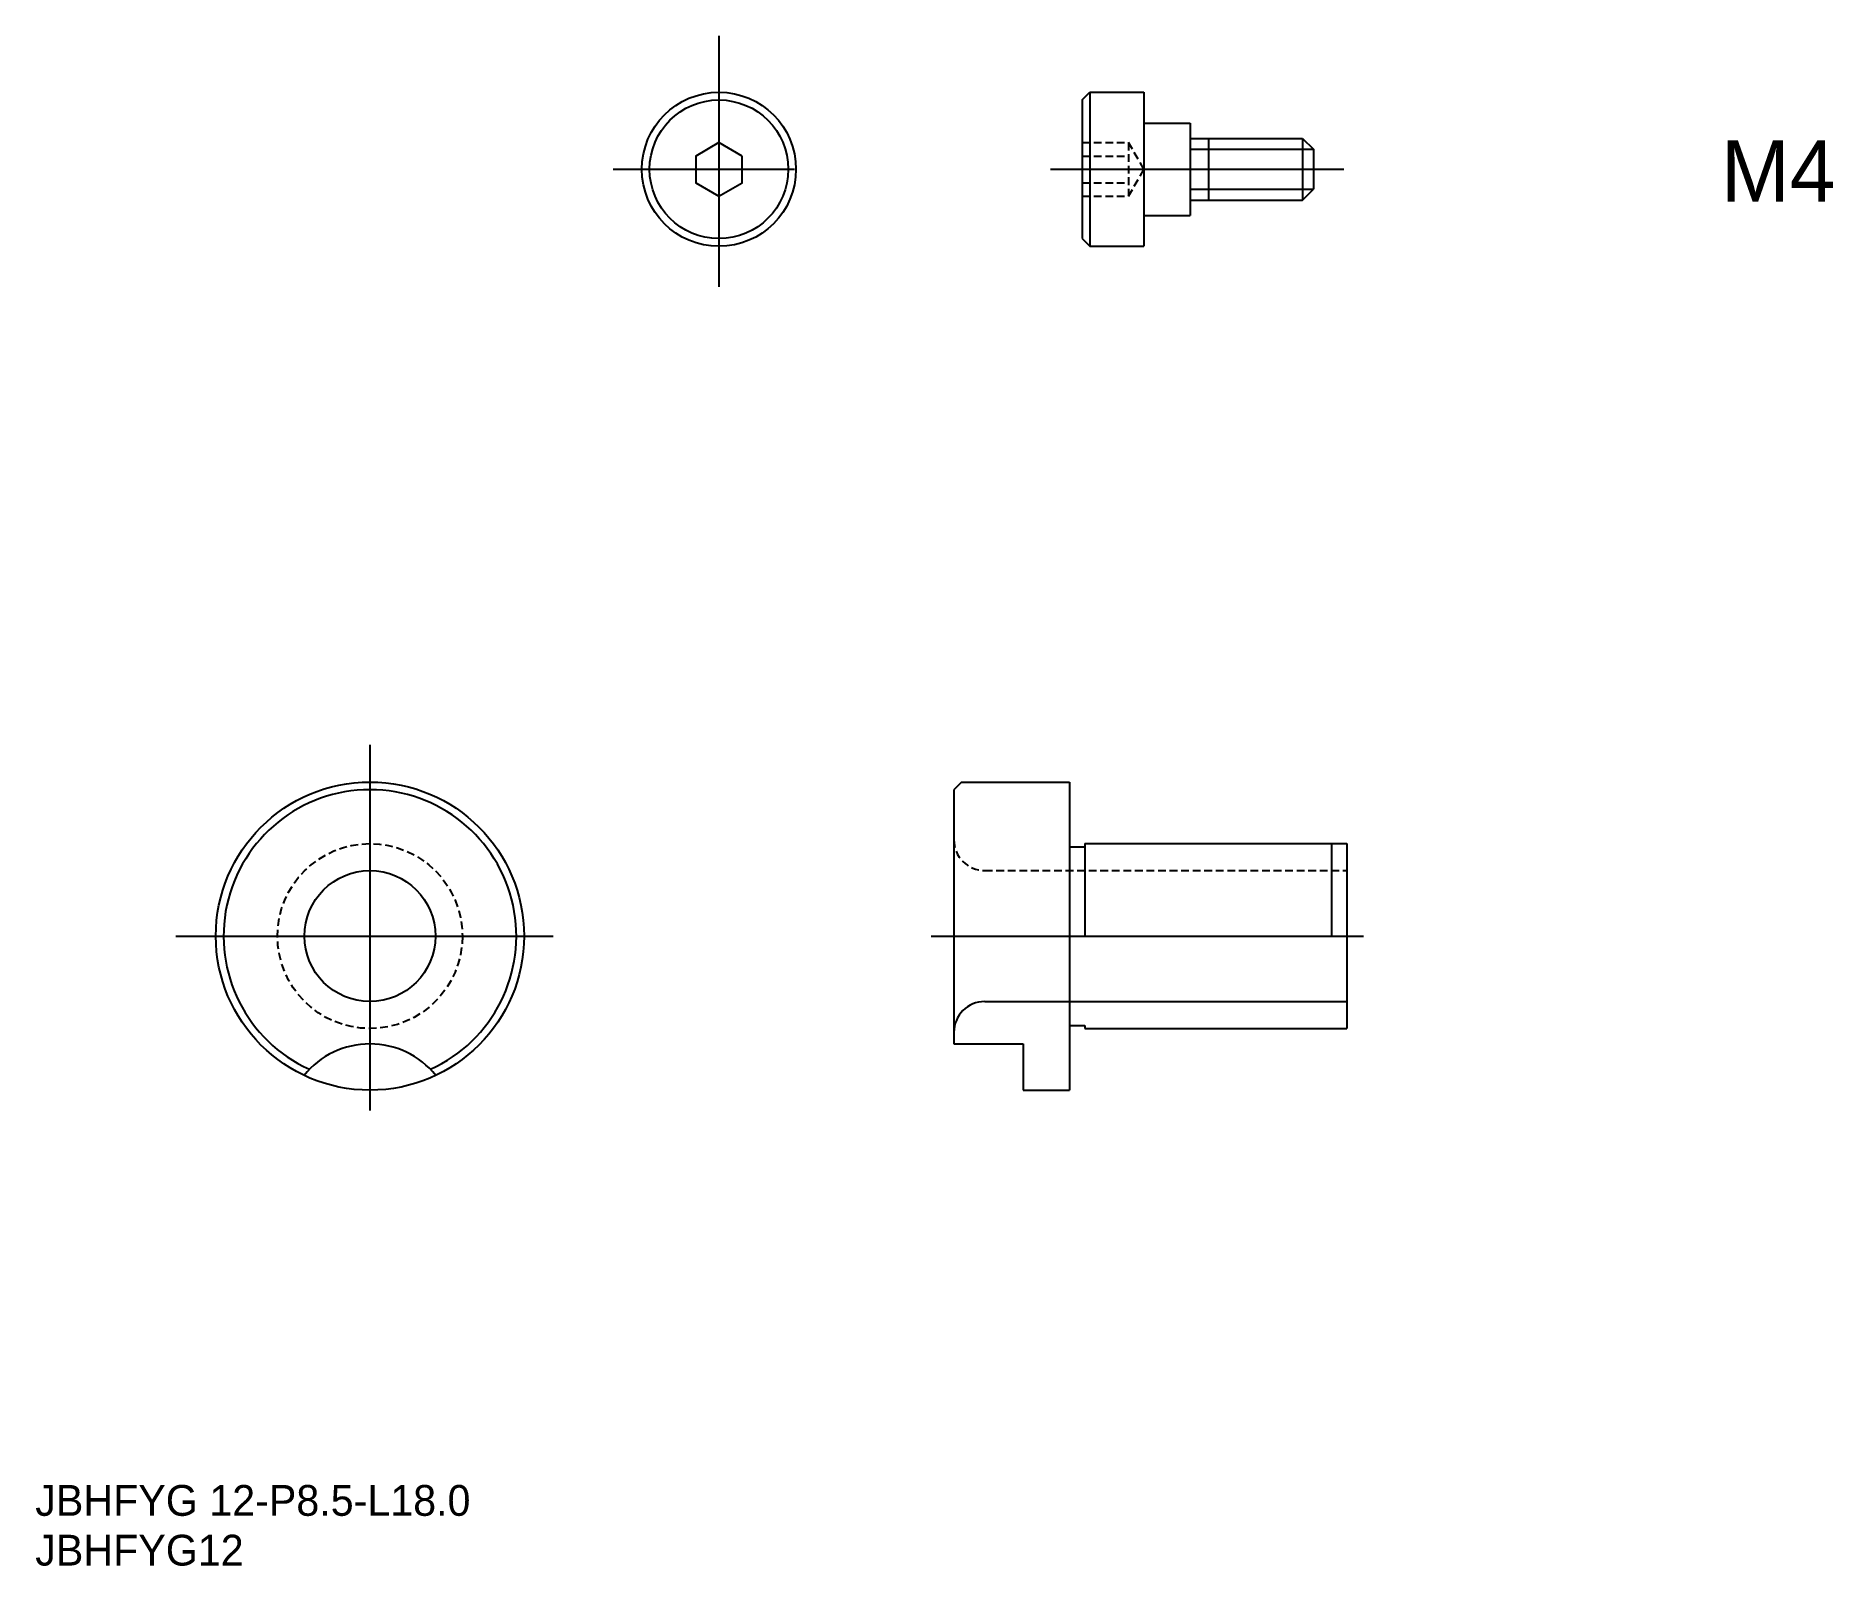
# Model space of a CAD drawing. Extents: x 96 to 212, y 148 to 247.
import ezdxf

# ---------------------------------------------------------------- set-up
doc = ezdxf.new("R2010")
doc.units = 0
doc.linetypes.add('CENTER', pattern=[50.8, 31.75, -6.35, 6.35, -6.35])
doc.linetypes.add('DASHED', pattern=[0.75, 0.5, -0.25])
doc.layers.get('0').update_dxf_attribs({"linetype": 'CONTINUOUS'})
doc.layers.add('CENTER', color=1, linetype='CENTER')

msp = doc.modelspace()

# ---------------------------------------------------------------- linework, layer by layer
at = {"color": 7, "linetype": 'CONTINUOUS'}
for p, q in [((163.63, 243.14), (164.13, 243.64)), ((163.63, 243.14), (163.63, 234.14)), ((164.13, 243.64), (164.13, 233.64)), ((164.13, 243.64), (167.63, 243.64)), ((167.63, 243.64), (167.63, 233.64)), ((167.63, 241.64), (170.63, 241.64)), ((170.63, 241.64), (170.63, 235.64)), ((170.63, 240.64), (177.93, 240.64)), ((171.83, 240.64), (171.83, 236.64)), ((177.93, 240.64), (178.63, 239.94)), ((177.93, 240.64), (177.93, 236.64)), ((170.63, 239.94), (178.63, 239.94)), ((178.63, 239.94), (178.63, 237.34)), ((170.63, 237.34), (178.63, 237.34)), ((177.93, 236.64), (178.63, 237.34)), ((167.63, 235.64), (170.63, 235.64)), ((170.63, 236.64), (177.93, 236.64)), ((163.63, 234.14), (164.13, 233.64)), ((164.13, 233.64), (167.63, 233.64))]:
    msp.add_line(p, q, dxfattribs=at)
at = {"color": 3, "linetype": 'DASHED'}
for p, q in [((163.63, 240.37), (166.63, 240.37)), ((167.63, 238.64), (166.63, 240.37)), ((166.63, 240.37), (166.63, 236.9)), ((163.63, 239.5), (166.63, 239.5)), ((166.63, 236.9), (167.63, 238.64)), ((163.63, 237.77), (166.63, 237.77)), ((163.63, 236.9), (166.63, 236.9)), ((157.3, 193.12), (180.8, 193.12))]:
    msp.add_line(p, q, dxfattribs=at)
for p, q in [((155.8, 198.87), (155.3, 198.37)), ((155.3, 198.37), (155.3, 181.87)), ((155.8, 198.87), (162.8, 198.87)), ((162.8, 198.87), (162.8, 178.87)), ((163.8, 194.87), (180.8, 194.87)), ((163.8, 194.87), (163.8, 188.87)), ((179.8, 194.87), (179.8, 188.87)), ((180.8, 194.87), (180.8, 182.87)), ((162.8, 194.67), (163.8, 194.67)), ((157.3, 184.62), (180.8, 184.62)), ((162.8, 183.07), (163.8, 183.07)), ((163.8, 183.07), (163.8, 182.87)), ((163.8, 182.87), (180.8, 182.87)), ((155.3, 181.87), (159.8, 181.87)), ((159.8, 181.87), (159.8, 178.87)), ((159.8, 178.87), (162.8, 178.87))]:
    msp.add_line(p, q)
at = {"color": 7, "linetype": 'CONTINUOUS'}
msp.add_lwpolyline([(141.55, 239.5), (140.05, 240.37), (138.55, 239.5), (138.55, 237.77), (140.05, 236.9), (141.55, 237.77)], close=True, dxfattribs=at)
for centre, radius in [((140.05, 238.64), 5), ((140.05, 238.64), 4.5), ((117.4, 188.87), 10), ((117.4, 188.87), 4.25)]:
    msp.add_circle(centre, radius, dxfattribs=at)
at = {"color": 3, "linetype": 'DASHED'}
msp.add_circle((117.4, 188.87), 6, dxfattribs=at)
at = {"color": 7, "linetype": 'CONTINUOUS'}
for centre, radius, start, end in [((117.4, 188.87), 9.5, 294.4218, 245.5782), ((157.3, 182.62), 2, 90, 180), ((117.4, 176.37), 5.5, 38.9831, 141.0169)]:
    msp.add_arc(centre, radius, start, end, dxfattribs=at)
at = {"color": 3, "linetype": 'DASHED'}
msp.add_arc((157.3, 195.12), 2, 180, 270, dxfattribs=at)
at = {"layer": 'CENTER', "linetype": 'CENTER'}
for p, q in [((140.05, 247.3), (140.05, 231.01)), ((133.18, 238.64), (144.95, 238.64)), ((161.56, 238.64), (180.61, 238.64)), ((117.4, 201.28), (117.4, 177.55)), ((104.8, 188.87), (129.3, 188.87)), ((153.82, 188.87), (181.88, 188.87))]:
    msp.add_line(p, q, dxfattribs=at)

# ---------------------------------------------------------------- texts
for s, height, p in [('M4', 4, (205.08, 236.53)), ('JBHFYG 12-P8.5-L18.0', 2, (95.68, 151.24)), ('JBHFYG12', 2, (95.68, 148.01))]:
    msp.add_text(s, height=height).set_placement(p)

doc.saveas('drawing.dxf')
